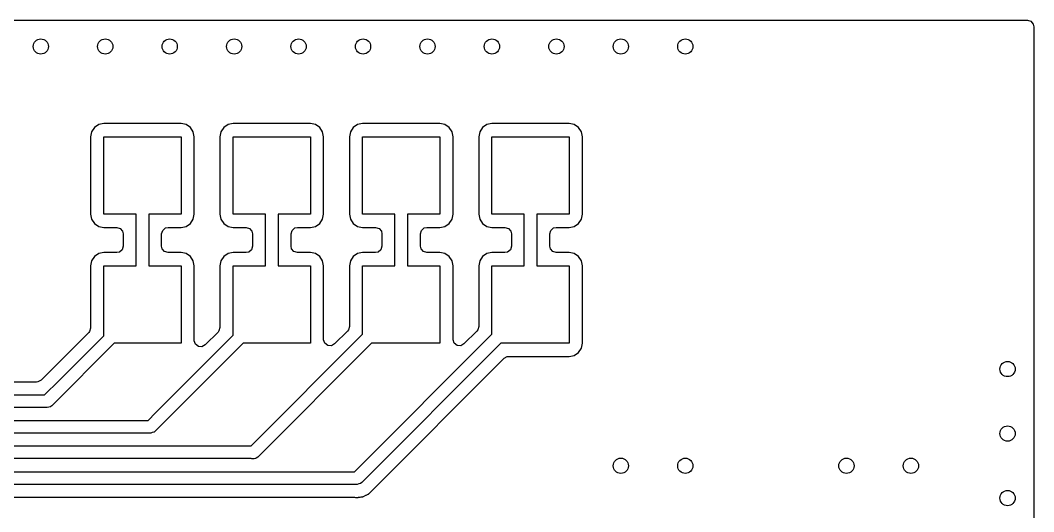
# Model space of a CAD drawing. Extents: x 5.33 to 7.27, y -5.07 to -3.93.
# Drawn here: x 6.484 to 7.27, y -4.311 to -3.93 of the extents above; entities that cross this region are included whole.
import ezdxf

# ---------------------------------------------------------------- set-up
doc = ezdxf.new("R2010")
doc.units = 0
doc.header["$MEASUREMENT"] = 0
doc.layers.add('BLACK', color=7, linetype='CONTINUOUS')

msp = doc.modelspace()

# ---------------------------------------------------------------- linework, layer by layer
at = {"layer": 'BLACK', "linetype": 'CONTINUOUS'}
for p, q in [((5.33465, -3.92969), (7.26535, -3.92969)), ((7.26535, -3.92969), (7.26804, -3.93047)), ((7.26804, -3.93047), (7.26987, -3.93258)), ((7.26987, -3.93258), (7.27031, -3.93465)), ((7.27031, -3.93465), (7.27031, -5.06535)), ((6.54882, -4.00978), (6.54491, -4.01056)), ((6.60882, -4.00978), (6.54882, -4.00978)), ((6.61273, -4.01056), (6.60882, -4.00978)), ((6.64921, -4.00978), (6.6453, -4.01056)), ((6.70921, -4.00978), (6.64921, -4.00978)), ((6.71312, -4.01056), (6.70921, -4.00978)), ((6.74961, -4.00978), (6.7457, -4.01056)), ((6.80961, -4.00978), (6.74961, -4.00978)), ((6.81352, -4.01056), (6.80961, -4.00978)), ((6.85, -4.00978), (6.84609, -4.01056)), ((6.91, -4.00978), (6.85, -4.00978)), ((6.91391, -4.01056), (6.91, -4.00978)), ((6.53938, -4.01609), (6.5386, -4.02)), ((6.54159, -4.01278), (6.53938, -4.01609)), ((6.54491, -4.01056), (6.54159, -4.01278)), ((6.61604, -4.01278), (6.61273, -4.01056)), ((6.61826, -4.01609), (6.61604, -4.01278)), ((6.61904, -4.02), (6.61826, -4.01609)), ((6.63977, -4.01609), (6.639, -4.02)), ((6.64199, -4.01278), (6.63977, -4.01609)), ((6.6453, -4.01056), (6.64199, -4.01278)), ((6.71644, -4.01278), (6.71312, -4.01056)), ((6.71865, -4.01609), (6.71644, -4.01278)), ((6.71943, -4.02), (6.71865, -4.01609)), ((6.74017, -4.01609), (6.73939, -4.02)), ((6.74238, -4.01278), (6.74017, -4.01609)), ((6.7457, -4.01056), (6.74238, -4.01278)), ((6.81683, -4.01278), (6.81352, -4.01056)), ((6.81905, -4.01609), (6.81683, -4.01278)), ((6.81982, -4.02), (6.81905, -4.01609)), ((6.84056, -4.01609), (6.83978, -4.02)), ((6.84278, -4.01278), (6.84056, -4.01609)), ((6.84609, -4.01056), (6.84278, -4.01278)), ((6.91722, -4.01278), (6.91391, -4.01056)), ((6.91944, -4.01609), (6.91722, -4.01278)), ((6.92022, -4.02), (6.91944, -4.01609)), ((6.5386, -4.02), (6.5386, -4.08)), ((6.54882, -4.08), (6.54882, -4.02)), ((6.54882, -4.02), (6.60882, -4.02)), ((6.60882, -4.02), (6.60882, -4.08)), ((6.61904, -4.08), (6.61904, -4.02)), ((6.639, -4.02), (6.639, -4.08)), ((6.64921, -4.08), (6.64921, -4.02)), ((6.64921, -4.02), (6.70921, -4.02)), ((6.70921, -4.02), (6.70921, -4.08)), ((6.71943, -4.08), (6.71943, -4.02)), ((6.73939, -4.02), (6.73939, -4.08)), ((6.74961, -4.08), (6.74961, -4.02)), ((6.74961, -4.02), (6.80961, -4.02)), ((6.80961, -4.02), (6.80961, -4.08)), ((6.81982, -4.08), (6.81982, -4.02)), ((6.83978, -4.02), (6.83978, -4.08)), ((6.85, -4.08), (6.85, -4.02)), ((6.85, -4.02), (6.91, -4.02)), ((6.91, -4.02), (6.91, -4.08)), ((6.92022, -4.08), (6.92022, -4.02)), ((6.5386, -4.08), (6.53938, -4.08391)), ((6.5739, -4.08), (6.54882, -4.08)), ((6.5739, -4.12), (6.5739, -4.08)), ((6.60882, -4.08), (6.58374, -4.08)), ((6.58374, -4.08), (6.58374, -4.12)), ((6.61826, -4.08391), (6.61904, -4.08)), ((6.639, -4.08), (6.63977, -4.08391)), ((6.67429, -4.08), (6.64921, -4.08)), ((6.67429, -4.12), (6.67429, -4.08)), ((6.70921, -4.08), (6.68413, -4.08)), ((6.68413, -4.08), (6.68413, -4.12)), ((6.71865, -4.08391), (6.71943, -4.08)), ((6.73939, -4.08), (6.74017, -4.08391)), ((6.77469, -4.08), (6.74961, -4.08)), ((6.77469, -4.12), (6.77469, -4.08)), ((6.80961, -4.08), (6.78453, -4.08)), ((6.78453, -4.08), (6.78453, -4.12)), ((6.81905, -4.08391), (6.81982, -4.08)), ((6.83978, -4.08), (6.84056, -4.08391)), ((6.87508, -4.08), (6.85, -4.08)), ((6.87508, -4.12), (6.87508, -4.08)), ((6.91, -4.08), (6.88492, -4.08)), ((6.88492, -4.08), (6.88492, -4.12)), ((6.91944, -4.08391), (6.92022, -4.08)), ((6.53938, -4.08391), (6.54159, -4.08722)), ((6.54159, -4.08722), (6.54491, -4.08944)), ((6.61273, -4.08944), (6.61604, -4.08722)), ((6.61604, -4.08722), (6.61826, -4.08391)), ((6.63977, -4.08391), (6.64199, -4.08722)), ((6.64199, -4.08722), (6.6453, -4.08944)), ((6.71312, -4.08944), (6.71644, -4.08722)), ((6.71644, -4.08722), (6.71865, -4.08391)), ((6.74017, -4.08391), (6.74238, -4.08722)), ((6.74238, -4.08722), (6.7457, -4.08944)), ((6.81352, -4.08944), (6.81683, -4.08722)), ((6.81683, -4.08722), (6.81905, -4.08391)), ((6.84056, -4.08391), (6.84278, -4.08722)), ((6.84278, -4.08722), (6.84609, -4.08944)), ((6.91391, -4.08944), (6.91722, -4.08722)), ((6.91722, -4.08722), (6.91944, -4.08391)), ((6.54491, -4.08944), (6.54882, -4.09022)), ((6.54882, -4.09022), (6.55892, -4.09022)), ((6.55892, -4.09022), (6.5616, -4.091)), ((6.5616, -4.091), (6.56343, -4.09312)), ((6.56343, -4.09312), (6.56388, -4.09518)), ((6.56388, -4.09518), (6.56388, -4.10482)), ((6.59376, -4.09518), (6.59455, -4.0925)), ((6.59376, -4.10482), (6.59376, -4.09518)), ((6.59455, -4.0925), (6.59666, -4.09066)), ((6.59666, -4.09066), (6.59872, -4.09022)), ((6.59872, -4.09022), (6.60882, -4.09022)), ((6.60882, -4.09022), (6.61273, -4.08944)), ((6.6453, -4.08944), (6.64921, -4.09022)), ((6.64921, -4.09022), (6.65931, -4.09022)), ((6.65931, -4.09022), (6.66199, -4.091)), ((6.66199, -4.091), (6.66382, -4.09312)), ((6.66382, -4.09312), (6.66427, -4.09518)), ((6.66427, -4.09518), (6.66427, -4.10482)), ((6.69415, -4.09518), (6.69494, -4.0925)), ((6.69415, -4.10482), (6.69415, -4.09518)), ((6.69494, -4.0925), (6.69705, -4.09066)), ((6.69705, -4.09066), (6.69911, -4.09022)), ((6.69911, -4.09022), (6.70921, -4.09022)), ((6.70921, -4.09022), (6.71312, -4.08944)), ((6.7457, -4.08944), (6.74961, -4.09022)), ((6.74961, -4.09022), (6.7597, -4.09022)), ((6.7597, -4.09022), (6.76239, -4.091)), ((6.76239, -4.091), (6.76422, -4.09312)), ((6.76422, -4.09312), (6.76467, -4.09518)), ((6.76467, -4.09518), (6.76467, -4.10482)), ((6.79455, -4.09518), (6.79533, -4.0925)), ((6.79455, -4.10482), (6.79455, -4.09518)), ((6.79533, -4.0925), (6.79745, -4.09066)), ((6.79745, -4.09066), (6.79951, -4.09022)), ((6.79951, -4.09022), (6.80961, -4.09022)), ((6.80961, -4.09022), (6.81352, -4.08944)), ((6.84609, -4.08944), (6.85, -4.09022)), ((6.85, -4.09022), (6.8601, -4.09022)), ((6.8601, -4.09022), (6.86278, -4.091)), ((6.86278, -4.091), (6.86461, -4.09312)), ((6.86461, -4.09312), (6.86506, -4.09518)), ((6.86506, -4.09518), (6.86506, -4.10482)), ((6.89494, -4.09518), (6.89573, -4.0925)), ((6.89494, -4.10482), (6.89494, -4.09518)), ((6.89573, -4.0925), (6.89784, -4.09066)), ((6.89784, -4.09066), (6.8999, -4.09022)), ((6.8999, -4.09022), (6.91, -4.09022)), ((6.91, -4.09022), (6.91391, -4.08944)), ((6.54491, -4.11056), (6.54159, -4.11278)), ((6.54882, -4.10978), (6.54491, -4.11056)), ((6.55892, -4.10978), (6.54882, -4.10978)), ((6.56098, -4.10934), (6.55892, -4.10978)), ((6.56309, -4.1075), (6.56098, -4.10934)), ((6.56388, -4.10482), (6.56309, -4.1075)), ((6.59421, -4.10688), (6.59376, -4.10482)), ((6.59604, -4.109), (6.59421, -4.10688)), ((6.59872, -4.10978), (6.59604, -4.109)), ((6.60882, -4.10978), (6.59872, -4.10978)), ((6.61273, -4.11056), (6.60882, -4.10978)), ((6.61604, -4.11278), (6.61273, -4.11056)), ((6.6453, -4.11056), (6.64199, -4.11278)), ((6.64921, -4.10978), (6.6453, -4.11056)), ((6.65931, -4.10978), (6.64921, -4.10978)), ((6.66137, -4.10934), (6.65931, -4.10978)), ((6.66348, -4.1075), (6.66137, -4.10934)), ((6.66427, -4.10482), (6.66348, -4.1075)), ((6.6946, -4.10688), (6.69415, -4.10482)), ((6.69643, -4.109), (6.6946, -4.10688)), ((6.69911, -4.10978), (6.69643, -4.109)), ((6.70921, -4.10978), (6.69911, -4.10978)), ((6.71312, -4.11056), (6.70921, -4.10978)), ((6.71644, -4.11278), (6.71312, -4.11056)), ((6.7457, -4.11056), (6.74238, -4.11278)), ((6.74961, -4.10978), (6.7457, -4.11056)), ((6.7597, -4.10978), (6.74961, -4.10978)), ((6.76177, -4.10934), (6.7597, -4.10978)), ((6.76388, -4.1075), (6.76177, -4.10934)), ((6.76467, -4.10482), (6.76388, -4.1075)), ((6.795, -4.10688), (6.79455, -4.10482)), ((6.79683, -4.109), (6.795, -4.10688)), ((6.79951, -4.10978), (6.79683, -4.109)), ((6.80961, -4.10978), (6.79951, -4.10978)), ((6.81352, -4.11056), (6.80961, -4.10978)), ((6.81683, -4.11278), (6.81352, -4.11056)), ((6.84609, -4.11056), (6.84278, -4.11278)), ((6.85, -4.10978), (6.84609, -4.11056)), ((6.8601, -4.10978), (6.85, -4.10978)), ((6.86216, -4.10934), (6.8601, -4.10978)), ((6.86427, -4.1075), (6.86216, -4.10934)), ((6.86506, -4.10482), (6.86427, -4.1075)), ((6.89539, -4.10688), (6.89494, -4.10482)), ((6.89722, -4.109), (6.89539, -4.10688)), ((6.8999, -4.10978), (6.89722, -4.109)), ((6.91, -4.10978), (6.8999, -4.10978)), ((6.91391, -4.11056), (6.91, -4.10978)), ((6.91722, -4.11278), (6.91391, -4.11056)), ((6.53938, -4.11609), (6.5386, -4.12)), ((6.54159, -4.11278), (6.53938, -4.11609)), ((6.61826, -4.11609), (6.61604, -4.11278)), ((6.61904, -4.12), (6.61826, -4.11609)), ((6.63977, -4.11609), (6.639, -4.12)), ((6.64199, -4.11278), (6.63977, -4.11609)), ((6.71865, -4.11609), (6.71644, -4.11278)), ((6.71943, -4.12), (6.71865, -4.11609)), ((6.74017, -4.11609), (6.73939, -4.12)), ((6.74238, -4.11278), (6.74017, -4.11609)), ((6.81905, -4.11609), (6.81683, -4.11278)), ((6.81982, -4.12), (6.81905, -4.11609)), ((6.84056, -4.11609), (6.83978, -4.12)), ((6.84278, -4.11278), (6.84056, -4.11609)), ((6.91944, -4.11609), (6.91722, -4.11278)), ((6.92022, -4.12), (6.91944, -4.11609)), ((6.5386, -4.12), (6.5386, -4.16821)), ((6.54882, -4.17422), (6.54882, -4.12)), ((6.54882, -4.12), (6.5739, -4.12)), ((6.58374, -4.12), (6.60882, -4.12)), ((6.60882, -4.12), (6.60882, -4.18)), ((6.61904, -4.17786), (6.61904, -4.12)), ((6.639, -4.12), (6.639, -4.16782)), ((6.64921, -4.17383), (6.64921, -4.12)), ((6.64921, -4.12), (6.67429, -4.12)), ((6.68413, -4.12), (6.70921, -4.12)), ((6.70921, -4.12), (6.70921, -4.18)), ((6.71943, -4.17707), (6.71943, -4.12)), ((6.73939, -4.12), (6.73939, -4.16703)), ((6.74961, -4.17304), (6.74961, -4.12)), ((6.74961, -4.12), (6.77469, -4.12)), ((6.78453, -4.12), (6.80961, -4.12)), ((6.80961, -4.12), (6.80961, -4.18)), ((6.81982, -4.17707), (6.81982, -4.12)), ((6.83978, -4.12), (6.83978, -4.16703)), ((6.85, -4.17304), (6.85, -4.12)), ((6.85, -4.12), (6.87508, -4.12)), ((6.88492, -4.12), (6.91, -4.12)), ((6.91, -4.12), (6.91, -4.18)), ((6.92022, -4.18), (6.92022, -4.12)), ((6.73939, -4.16703), (6.7386, -4.16971)), ((6.83978, -4.16703), (6.839, -4.16971)), ((6.51402, -4.20902), (6.54882, -4.17422)), ((6.53715, -4.17172), (6.5187, -4.19017)), ((6.53781, -4.1709), (6.53715, -4.17172)), ((6.5386, -4.16821), (6.53781, -4.1709)), ((6.58902, -4.23402), (6.64921, -4.17383)), ((6.63754, -4.17133), (6.6275, -4.18137)), ((6.63821, -4.1705), (6.63754, -4.17133)), ((6.639, -4.16782), (6.63821, -4.1705)), ((6.6632, -4.25945), (6.74961, -4.17304)), ((6.73794, -4.17054), (6.7279, -4.18058)), ((6.7386, -4.16971), (6.73794, -4.17054)), ((6.74347, -4.27957), (6.85, -4.17304)), ((6.83833, -4.17054), (6.82829, -4.18058)), ((6.839, -4.16971), (6.83833, -4.17054)), ((6.55696, -4.18), (6.50848, -4.22848)), ((6.60882, -4.18), (6.55696, -4.18)), ((6.65696, -4.18), (6.59598, -4.24098)), ((6.61905, -4.17821), (6.61904, -4.17786)), ((6.62002, -4.18083), (6.61905, -4.17821)), ((6.62226, -4.18251), (6.62002, -4.18083)), ((6.62505, -4.18271), (6.62226, -4.18251)), ((6.6275, -4.18137), (6.62505, -4.18271)), ((6.70921, -4.18), (6.65696, -4.18)), ((6.75657, -4.18), (6.66828, -4.26828)), ((6.71944, -4.17743), (6.71943, -4.17707)), ((6.72042, -4.18004), (6.71944, -4.17743)), ((6.72266, -4.18172), (6.72042, -4.18004)), ((6.72544, -4.18192), (6.72266, -4.18172)), ((6.7279, -4.18058), (6.72544, -4.18192)), ((6.85696, -4.18), (6.74899, -4.28797)), ((6.80961, -4.18), (6.75657, -4.18)), ((6.81984, -4.17743), (6.81982, -4.17707)), ((6.82081, -4.18004), (6.81984, -4.17743)), ((6.82305, -4.18172), (6.82081, -4.18004)), ((6.82584, -4.18192), (6.82305, -4.18172)), ((6.82829, -4.18058), (6.82584, -4.18192)), ((6.91, -4.18), (6.85696, -4.18)), ((6.91944, -4.18391), (6.92022, -4.18)), ((6.5187, -4.19017), (6.50026, -4.20861)), ((6.85946, -4.19167), (6.86191, -4.19033)), ((6.86191, -4.19033), (6.86297, -4.19022)), ((6.86297, -4.19022), (6.91, -4.19022)), ((6.91, -4.19022), (6.91391, -4.18944)), ((6.91391, -4.18944), (6.91722, -4.18722)), ((6.91722, -4.18722), (6.91944, -4.18391)), ((6.7562, -4.29493), (6.85946, -4.19167)), ((6.49676, -4.21006), (6.45378, -4.21006)), ((6.49781, -4.20995), (6.49676, -4.21006)), ((6.50026, -4.20861), (6.49781, -4.20995)), ((6.50296, -4.22008), (6.51402, -4.20902)), ((6.51402, -4.20902), (6.51402, -4.20902)), ((6.32107, -4.22008), (6.50296, -4.22008)), ((6.505, -4.22992), (6.32311, -4.22992)), ((6.50616, -4.22958), (6.505, -4.22992)), ((6.50735, -4.22933), (6.50616, -4.22958)), ((6.50755, -4.22917), (6.50735, -4.22933)), ((6.50766, -4.22914), (6.50755, -4.22917)), ((6.50778, -4.229), (6.50766, -4.22914)), ((6.50848, -4.22848), (6.50778, -4.229)), ((6.58327, -4.23977), (6.58902, -4.23402)), ((6.58902, -4.23402), (6.58902, -4.23402)), ((6.32923, -4.23977), (6.58327, -4.23977)), ((6.59191, -4.24505), (6.58879, -4.24817)), ((6.59598, -4.24098), (6.59191, -4.24505)), ((6.59598, -4.24098), (6.59598, -4.24098)), ((6.58531, -4.24961), (6.33127, -4.24961)), ((6.58648, -4.24927), (6.58531, -4.24961)), ((6.58766, -4.24901), (6.58648, -4.24927)), ((6.58787, -4.24886), (6.58766, -4.24901)), ((6.58797, -4.24883), (6.58787, -4.24886)), ((6.58809, -4.24869), (6.58797, -4.24883)), ((6.58879, -4.24817), (6.58809, -4.24869)), ((6.33738, -4.25945), (6.6632, -4.25945)), ((6.6668, -4.2692), (6.66652, -4.26942)), ((6.66715, -4.26913), (6.6668, -4.2692)), ((6.66828, -4.26828), (6.66715, -4.26913)), ((6.66317, -4.26929), (6.33942, -4.26929)), ((6.66375, -4.26961), (6.66317, -4.26929)), ((6.66411, -4.26959), (6.66375, -4.26961)), ((6.66444, -4.26971), (6.66411, -4.26959)), ((6.66547, -4.26949), (6.66444, -4.26971)), ((6.66652, -4.26942), (6.66547, -4.26949)), ((6.45175, -4.27957), (6.74347, -4.27957)), ((6.74551, -4.28941), (6.45043, -4.28941)), ((6.74667, -4.28907), (6.74551, -4.28941)), ((6.74786, -4.28881), (6.74667, -4.28907)), ((6.74806, -4.28866), (6.74786, -4.28881)), ((6.74817, -4.28863), (6.74806, -4.28866)), ((6.74829, -4.28849), (6.74817, -4.28863)), ((6.74899, -4.28797), (6.74829, -4.28849)), ((6.4506, -4.29943), (6.74343, -4.29943)), ((6.74343, -4.29943), (6.74425, -4.29952)), ((6.74425, -4.29952), (6.7444, -4.29952)), ((6.7444, -4.29952), (6.7448, -4.29961)), ((6.7448, -4.29961), (6.74603, -4.29946)), ((6.74603, -4.29946), (6.74629, -4.29945)), ((6.74629, -4.29945), (6.74649, -4.29943)), ((6.74629, -4.29945), (6.74629, -4.29945)), ((6.74649, -4.29943), (6.74669, -4.29943)), ((6.74669, -4.29943), (6.7469, -4.2994)), ((6.7469, -4.2994), (6.7475, -4.2993)), ((6.7469, -4.2994), (6.7469, -4.2994)), ((6.7475, -4.2993), (6.74773, -4.29926)), ((6.74773, -4.29926), (6.74845, -4.29918)), ((6.74845, -4.29918), (6.74973, -4.29903)), ((6.74973, -4.29903), (6.75006, -4.29887)), ((6.75006, -4.29887), (6.75041, -4.29881)), ((6.75041, -4.29881), (6.75219, -4.29785)), ((6.75219, -4.29785), (6.7524, -4.29775)), ((6.7524, -4.29775), (6.75393, -4.29701)), ((6.75393, -4.29701), (6.75422, -4.29687)), ((6.75393, -4.29701), (6.75393, -4.29701)), ((6.75422, -4.29687), (6.75447, -4.29666)), ((6.75447, -4.29666), (6.75454, -4.29658)), ((6.75454, -4.29658), (6.75455, -4.29658)), ((6.75455, -4.29658), (6.75479, -4.29645)), ((6.75479, -4.29645), (6.75507, -4.29615)), ((6.75507, -4.29615), (6.75606, -4.29507)), ((6.75507, -4.29615), (6.75507, -4.29615)), ((6.75606, -4.29507), (6.7562, -4.29493))]:
    msp.add_line(p, q, dxfattribs=at)
at = {"layer": 'BLACK'}
for centre in [(6.5, -3.95), (6.55, -3.95), (6.6, -3.95), (6.65, -3.95), (6.7, -3.95), (6.75, -3.95), (6.8, -3.95), (6.85, -3.95), (6.9, -3.95), (6.95, -3.95), (7, -3.95), (7.25, -4.2), (7.25, -4.25), (6.95, -4.275), (7, -4.275), (7.125, -4.275), (7.175, -4.275), (7.25, -4.3)]:
    msp.add_circle(centre, 0.00591, dxfattribs=at)

doc.saveas('drawing.dxf')
